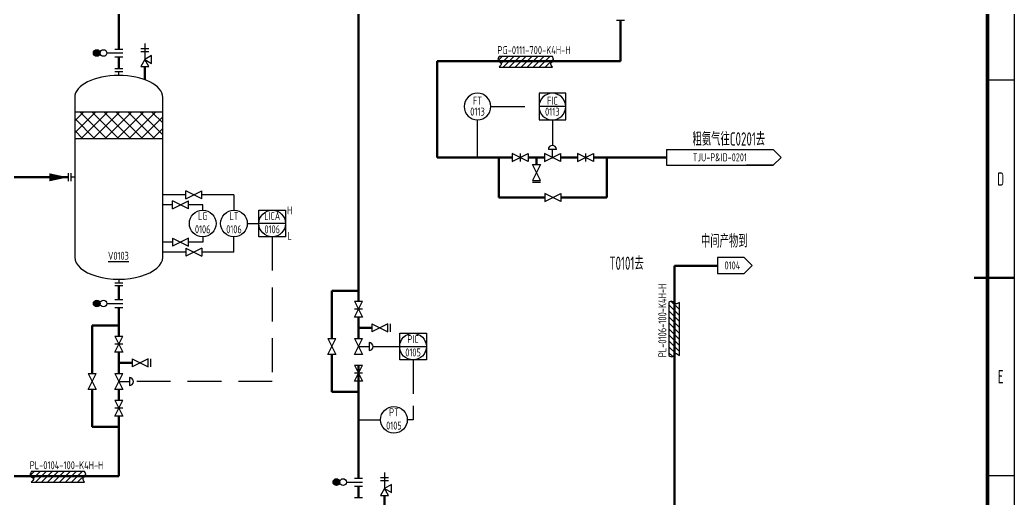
# Model space of a CAD drawing. Header units: millimetres. Extents: x 453 to 7190, y 523 to 4294.
# Drawn here: x 3693.9 to 4067.1, y 3119.1 to 3299 of the extents above; entities that cross this region are included whole.
import ezdxf
from ezdxf.enums import TextEntityAlignment as Align

# ---------------------------------------------------------------- set-up
doc = ezdxf.new("R2010")
doc.units = ezdxf.units.MM
doc.linetypes.add('DASHED', pattern=[19.05, 12.7, -6.35])
for name, color, linetype, lineweight in [('01-主物流线-粗实线', 134, 'Continuous', 80), ('03-设备外轮廓线-细实线', 7, 'Continuous', 25), ('04-设备内部件-细实线', 170, 'Continuous', 25), ('05-图框与标题栏', 7, 'Continuous', 25), ('09-文本', 7, 'Continuous', 25), ('1-主要物流线', 134, 'Continuous', 80), ('10-阀门', 102, 'Continuous', 25), ('11-管道组合号', 50, 'Continuous', 15), ('12-仪表', 190, 'Continuous', 25), ('12-信号线', 226, 'DASHED', 25), ('13-电动气动信号线', 226, 'DASHED', 25), ('14-箭头', 7, 'Continuous', 25), ('15-仪表', 190, 'Continuous', 25), ('15-文本', 7, 'Continuous', 15), ('15-文本 @ 1', 7, 'Continuous', 15), ('16-阀门与管件', 102, 'Continuous', 25), ('A设备轮廓', 7, 'Continuous', 25)]:
    doc.layers.add(name, color=color, linetype=linetype, lineweight=lineweight)
doc.layers.add('TITLE', color=7, linetype='Continuous')
doc.styles.add('3-gbcbig', font='gbenor.shx', dxfattribs={"width": 0.7, "height": 3, "bigfont": 'gbcbig.shx'})
doc.styles.add('5-gbcbig', font='gbenor.shx', dxfattribs={"width": 0.7, "height": 5, "bigfont": 'gbcbig.shx'})
doc.styles.add('头号烷家', font='gbenor.shx', dxfattribs={"width": 0.75, "height": 3, "bigfont": 'gbcbig.shx'})
doc.styles.add('工程字', font='gbenor.shx', dxfattribs={"bigfont": 'gbcbig.shx'})
pattern_1 = [(45, (3057.0755, 726.8502), (-2.245064, 2.245064), []), (135, (3057.0755, 726.8502), (-2.245064, -2.245064), [])]

# ---------------------------------------------------------------- blocks, each defined once
blk = doc.blocks.new('DCS系统仪表')
at = {"layer": '12-仪表'}
for p, q in [((-5, 10), (5, 10)), ((-5, 0), (-5, 10)), ((5, 10), (5, 0)), ((-5, 5), (5, 5)), ((5, 0), (-5, 0))]:
    blk.add_line(p, q, dxfattribs=at)
at = {"layer": '12-仪表', "ltscale": 0.25}
blk.add_circle((0, 5), 5, dxfattribs=at)
at = {"layer": '15-文本', "style": '工程字', "width": 0.75}
blk.add_attdef('仪表名称', text='', height=3, dxfattribs=at).set_placement((0, 5.71), align=Align.CENTER)
blk.add_attdef('仪表编号', text='', height=3, dxfattribs=at).set_placement((0, 4.61), align=Align.TOP_CENTER)
blk = doc.blocks.new('*U189')
at = {"layer": '13-电动气动信号线'}
ref = blk.add_blockref('DCS系统仪表', (3893.55, 3261.45), dxfattribs=dict(at, xscale=-1))
ref.add_attrib('仪表名称', 'FIC', dxfattribs={"layer": '15-文本 @ 1', "height": 3, "style": '工程字', "width": 0.75}).set_placement((3893.55, 3267.16), align=Align.CENTER)
ref.add_attrib('仪表编号', '0113', dxfattribs={"layer": '15-文本 @ 1', "height": 3, "style": '工程字', "width": 0.75}).set_placement((3893.55, 3266.05), align=Align.TOP_CENTER)
blk = doc.blocks.new('就地安装仪表')
at = {"layer": '12-仪表', "ltscale": 0.25}
blk.add_circle((0, -5), 5, dxfattribs=at)
at = {"layer": '15-文本', "style": '工程字', "width": 0.75}
blk.add_attdef('仪表名称', text='', height=3, dxfattribs=at).set_placement((0, -4.29), align=Align.CENTER)
blk.add_attdef('仪表编号', text='', height=3, dxfattribs=at).set_placement((0, -5.39), align=Align.TOP_CENTER)
blk = doc.blocks.new('*U190')
at = {"layer": '10-阀门'}
ref = blk.add_blockref('就地安装仪表', (3865.49, 3271.46), dxfattribs=dict(at, xscale=-1))
ref.add_attrib('仪表名称', 'FT', dxfattribs={"layer": '15-文本 @ 1', "height": 3, "style": '工程字', "width": 0.75}).set_placement((3865.49, 3267.18), align=Align.CENTER)
ref.add_attrib('仪表编号', '0113', dxfattribs={"layer": '15-文本 @ 1', "height": 3, "style": '工程字', "width": 0.75}).set_placement((3865.49, 3266.07), align=Align.TOP_CENTER)
blk = doc.blocks.new('管道组合号')
at = {"layer": '11-管道组合号', "style": '头号烷家', "width": 0.75}
blk.add_attdef('管道组合号', (-4.3, 3.13), '', height=3, dxfattribs=at)

msp = doc.modelspace()

# ---------------------------------------------------------------- hatches: boundary and pattern name
at = {"layer": '04-设备内部件-细实线'}
h = msp.add_hatch(dxfattribs=at)
h.set_pattern_fill('ANSI37', color=256)
h.set_pattern_definition(pattern_1)
h.paths.add_polyline_path([(3747.46, 3264.41), (3714.46, 3264.41), (3714.46, 3254.41), (3747.46, 3254.41)])
h = msp.add_hatch(dxfattribs=at)
h.set_pattern_fill('ANSI37', color=256)
h.set_pattern_definition(pattern_1)
h.paths.add_polyline_path([(3747.46, 3264.41), (3714.46, 3264.41), (3714.46, 3254.41), (3747.46, 3254.41)])
at = {"layer": '16-阀门与管件'}
for points in [[(3723.96, 3286.58, 1), (3721.46, 3286.58, 1)], [(3723.96, 3286.58, 1), (3721.46, 3286.58, 1)], [(3723.96, 3192.56, 1), (3721.46, 3192.56, 1)], [(3723.96, 3192.56, 1), (3721.46, 3192.56, 1)], [(3813.82, 3125.51, 1), (3811.32, 3125.51, 1)], [(3813.82, 3125.51, 1), (3811.32, 3125.51, 1)]]:
    msp.add_hatch(color=256, dxfattribs=at).paths.add_polyline_path(points)
at = {"layer": 'A设备轮廓', "ltscale": 0.25}
h = msp.add_hatch(dxfattribs=at)
h.set_pattern_fill('ANSI31', color=256, scale=0.5, angle=180, style=0)
h.set_pattern_definition([(225, (5713.4912, 5943.5064), (1.122532, -1.122532), [])])
edge = h.paths.add_edge_path()
edge.add_spline(control_points=[(3873.58, 3285.25), (3873.29, 3284.72), (3872.69, 3283.62), (3874.96, 3282.74), (3874.03, 3281.75), (3873.58, 3281.25)], knot_values=[0, 0, 0, 0, 1.52304, 3.144702, 4.721047, 4.721047, 4.721047, 4.721047], degree=3, periodic=0)
edge.add_line((3873.58, 3281.25), (3893.58, 3281.25))
edge.add_spline(control_points=[(3893.58, 3281.25), (3893.22, 3281.74), (3892.48, 3282.75), (3894.36, 3283.81), (3893.82, 3284.8), (3893.58, 3285.25)], knot_values=[0, 0, 0, 0, 1.52304, 3.144702, 4.487312, 4.487312, 4.487312, 4.487312], degree=3, periodic=0)
edge.add_line((3893.58, 3285.25), (3873.58, 3285.25))
h = msp.add_hatch(dxfattribs=at)
h.set_pattern_fill('ANSI31', color=256, scale=0.5, angle=270, style=0)
h.set_pattern_definition([(315, (1278.9591, 5012.8805), (1.122532, 1.122532), [])])
edge = h.paths.add_edge_path()
edge.add_spline(control_points=[(3937.21, 3172.97), (3937.74, 3172.68), (3938.84, 3172.08), (3939.72, 3174.35), (3940.72, 3173.42), (3941.21, 3172.97)], knot_values=[0, 0, 0, 0, 1.52304, 3.144702, 4.721047, 4.721047, 4.721047, 4.721047], degree=3, periodic=0)
edge.add_line((3941.21, 3172.97), (3941.21, 3192.97))
edge.add_spline(control_points=[(3941.21, 3192.97), (3940.72, 3192.61), (3939.71, 3191.87), (3938.66, 3193.75), (3937.66, 3193.21), (3937.21, 3192.97)], knot_values=[0, 0, 0, 0, 1.52304, 3.144702, 4.487312, 4.487312, 4.487312, 4.487312], degree=3, periodic=0)
edge.add_line((3937.21, 3192.97), (3937.21, 3172.97))
h = msp.add_hatch(dxfattribs=at)
h.set_pattern_fill('ANSI31', color=256, scale=0.5, angle=180, style=0)
h.set_pattern_definition([(225, (5538.0961, 5787.6755), (1.122532, -1.122532), [])])
edge = h.paths.add_edge_path()
edge.add_spline(control_points=[(3698.18, 3129.42), (3697.89, 3128.89), (3697.29, 3127.79), (3699.56, 3126.91), (3698.64, 3125.91), (3698.18, 3125.42)], knot_values=[0, 0, 0, 0, 1.52304, 3.144702, 4.721047, 4.721047, 4.721047, 4.721047], degree=3, periodic=0)
edge.add_line((3698.18, 3125.42), (3718.18, 3125.42))
edge.add_spline(control_points=[(3718.18, 3125.42), (3717.82, 3125.91), (3717.08, 3126.92), (3718.97, 3127.98), (3718.43, 3128.97), (3718.18, 3129.42)], knot_values=[0, 0, 0, 0, 1.52304, 3.144702, 4.487312, 4.487312, 4.487312, 4.487312], degree=3, periodic=0)
edge.add_line((3718.18, 3129.42), (3698.18, 3129.42))

# ---------------------------------------------------------------- linework, layer by layer
for p, q in [((3732.46, 3280.67), (3729.46, 3280.67)), ((3732.46, 3280.67), (3729.46, 3280.67)), ((3729.46, 3279.67), (3732.46, 3279.67)), ((3729.46, 3279.67), (3732.46, 3279.67)), ((3730.96, 3278.17), (3730.96, 3279.67)), ((3730.96, 3278.17), (3730.96, 3279.67)), ((3966.36, 3250.41), (3976.36, 3250.41)), ((3966.36, 3250.41), (3976.36, 3250.41)), ((3976.36, 3250.41), (3979.36, 3247.41)), ((3976.36, 3250.41), (3979.36, 3247.41)), ((3979.36, 3247.41), (3976.36, 3244.41)), ((3979.36, 3247.41), (3976.36, 3244.41)), ((3976.36, 3244.41), (3966.36, 3244.41)), ((3976.36, 3244.41), (3966.36, 3244.41)), ((3711.96, 3241.42), (3711.96, 3238.42)), ((3711.96, 3241.42), (3711.96, 3238.42)), ((3712.96, 3241.42), (3712.96, 3238.42)), ((3712.96, 3241.42), (3712.96, 3238.42)), ((3714.46, 3239.92), (3712.96, 3239.92)), ((3714.46, 3239.92), (3712.96, 3239.92)), ((3965.53, 3209.8), (3955.53, 3209.8)), ((3955.53, 3209.8), (3955.53, 3203.8)), ((3965.53, 3209.8), (3955.53, 3209.8)), ((3955.53, 3209.8), (3955.53, 3203.8)), ((3968.53, 3206.8), (3965.53, 3209.8)), ((3968.53, 3206.8), (3965.53, 3209.8)), ((3965.53, 3203.8), (3968.53, 3206.8)), ((3965.53, 3203.8), (3968.53, 3206.8)), ((3955.53, 3203.8), (3965.53, 3203.8)), ((3955.53, 3203.8), (3965.53, 3203.8)), ((3732.46, 3200.17), (3729.46, 3200.17)), ((3732.46, 3200.17), (3729.46, 3200.17)), ((3732.46, 3199.17), (3729.46, 3199.17)), ((3732.46, 3199.17), (3729.46, 3199.17)), ((3730.96, 3201.67), (3730.96, 3200.17)), ((3730.96, 3201.67), (3730.96, 3200.17)), ((3822.32, 3119.61), (3819.32, 3119.61)), ((3822.32, 3119.61), (3819.32, 3119.61))]:
    msp.add_line(p, q)
at = {"layer": '01-主物流线-粗实线'}
for p, q in [((3820.82, 3193.36), (3820.82, 3366.46)), ((3820.82, 3193.36), (3820.82, 3366.46)), ((3730.96, 3288.08), (3730.96, 3320.42)), ((3730.96, 3288.08), (3730.96, 3320.42)), ((3919.07, 3298.89), (3919.07, 3283.54)), ((3730.96, 3280.67), (3730.96, 3285.08)), ((3730.96, 3280.67), (3730.96, 3285.08)), ((3740.72, 3281.57), (3740.72, 3276.57)), ((3740.72, 3281.57), (3740.72, 3276.57)), ((3919.07, 3283.54), (3850.38, 3283.54)), ((3850.38, 3283.54), (3850.38, 3247.34)), ((3850.38, 3247.34), (3863.87, 3247.34)), ((3863.87, 3247.34), (3878.43, 3247.34)), ((3863.87, 3247.34), (3878.43, 3247.34)), ((3881.39, 3247.35), (3881.46, 3247.35)), ((3881.39, 3247.35), (3881.46, 3247.35)), ((3884.43, 3247.35), (3890.55, 3247.35)), ((3884.43, 3247.35), (3890.55, 3247.35)), ((3893.45, 3247.35), (3893.66, 3247.35)), ((3893.45, 3247.35), (3893.66, 3247.35)), ((3896.55, 3247.35), (3902.95, 3247.35)), ((3896.55, 3247.35), (3902.95, 3247.35)), ((3905.92, 3247.35), (3905.99, 3247.35)), ((3905.92, 3247.35), (3905.99, 3247.35)), ((3908.95, 3247.34), (3936.25, 3247.34)), ((3908.95, 3247.34), (3936.25, 3247.34)), ((3679.45, 3239.92), (3711.96, 3239.92)), ((3679.45, 3239.92), (3711.96, 3239.92)), ((3939.31, 3206.67), (3955.53, 3206.67)), ((3939.31, 3149.99), (3939.31, 3206.67)), ((3939.31, 3206.67), (3955.53, 3206.67)), ((3939.31, 3087.08), (3939.31, 3206.67)), ((3730.96, 3199.17), (3730.96, 3194.06)), ((3730.96, 3199.17), (3730.96, 3194.06)), ((3820.82, 3197.36), (3810.82, 3197.36)), ((3810.82, 3197.36), (3810.82, 3179.36)), ((3820.82, 3197.36), (3810.82, 3197.36)), ((3810.82, 3197.36), (3810.82, 3179.36)), ((3730.96, 3184.23), (3730.96, 3191.06)), ((3730.96, 3184.23), (3730.96, 3191.06)), ((3820.82, 3187.36), (3820.82, 3179.36)), ((3820.82, 3187.36), (3820.82, 3179.36)), ((3730.96, 3184.23), (3720.96, 3184.23)), ((3720.96, 3184.23), (3720.96, 3166.23)), ((3730.96, 3184.23), (3720.96, 3184.23)), ((3720.96, 3184.23), (3720.96, 3166.23)), ((3730.96, 3180.23), (3730.96, 3184.23)), ((3730.96, 3180.23), (3730.96, 3184.23)), ((3820.82, 3183.36), (3825.82, 3183.36)), ((3820.82, 3183.36), (3825.82, 3183.36)), ((3730.96, 3174.23), (3730.96, 3166.23)), ((3730.96, 3174.23), (3730.96, 3166.23)), ((3810.82, 3159.36), (3810.82, 3173.36)), ((3730.96, 3170.23), (3735.96, 3170.23)), ((3730.96, 3170.23), (3735.96, 3170.23)), ((3820.82, 3156.16), (3820.82, 3169.36)), ((3820.82, 3156.16), (3820.82, 3169.36)), ((3820.82, 3163.36), (3820.82, 3159.36)), ((3820.82, 3163.36), (3820.82, 3159.36)), ((3720.96, 3146.23), (3720.96, 3160.23)), ((3720.96, 3146.23), (3720.96, 3160.23)), ((3730.96, 3160.23), (3730.96, 3156.23)), ((3730.96, 3160.23), (3730.96, 3156.23)), ((3820.82, 3159.36), (3810.82, 3159.36)), ((3820.82, 3159.36), (3810.82, 3159.36)), ((3820.82, 3127.01), (3820.82, 3159.36)), ((3820.82, 3127.01), (3820.82, 3159.36)), ((3730.96, 3150.23), (3730.96, 3146.23)), ((3730.96, 3150.23), (3730.96, 3146.23)), ((3730.96, 3146.23), (3720.96, 3146.23)), ((3730.96, 3146.23), (3720.96, 3146.23)), ((3730.96, 3146.23), (3730.96, 3127.71)), ((3730.96, 3146.23), (3730.96, 3127.71)), ((3730.96, 3127.71), (3659.89, 3127.71)), ((3820.82, 3119.61), (3820.82, 3124.01)), ((3820.82, 3119.61), (3820.82, 3124.01)), ((3830.58, 3120.51), (3830.58, 3115.51)), ((3830.58, 3120.51), (3830.58, 3115.51))]:
    msp.add_line(p, q, dxfattribs=at)
at = {"layer": '03-设备外轮廓线-细实线'}
for p, q in [((3714.46, 3269.92), (3714.46, 3209.92)), ((3714.46, 3269.92), (3714.46, 3209.92)), ((3747.46, 3209.92), (3747.46, 3269.92)), ((3747.46, 3209.92), (3747.46, 3269.92))]:
    msp.add_line(p, q, dxfattribs=at)
for centre, start_param, end_param in [((3730.96, 3269.92), 3.141593, 6.283185), ((3730.96, 3269.92), 3.141593, 6.283185), ((3730.96, 3209.92), 0, 3.141593), ((3730.96, 3209.92), 0, 3.141593)]:
    msp.add_ellipse(centre, major_axis=(-16.5, 0), ratio=0.5, start_param=start_param, end_param=end_param, dxfattribs=at)
at = {"layer": '04-设备内部件-细实线'}
for p, q in [((3747.46, 3264.41), (3714.46, 3264.41)), ((3747.46, 3264.41), (3714.46, 3264.41)), ((3747.46, 3254.41), (3714.46, 3254.41)), ((3747.46, 3254.41), (3714.46, 3254.41))]:
    msp.add_line(p, q, dxfattribs=at)
at = {"layer": '05-图框与标题栏'}
for p, q in [((4066.67, 3276.41), (4056.67, 3276.41)), ((4066.67, 3276.41), (4056.67, 3276.41)), ((4066.67, 3127.91), (4056.67, 3127.91)), ((4066.67, 3127.91), (4056.67, 3127.91))]:
    msp.add_line(p, q, dxfattribs=at)
at = {"layer": '05-图框与标题栏', "const_width": 1.4}
msp.add_lwpolyline([(3250.67, 3489.16), (3250.67, 2915.16), (4056.67, 2915.16), (4056.67, 3489.16)], close=True, dxfattribs=at)
msp.add_lwpolyline([(3250.67, 3489.16), (3250.67, 2915.16), (4056.67, 2915.16), (4056.67, 3489.16)], close=True, dxfattribs=at)
at = {"layer": '05-图框与标题栏', "const_width": 0.8}
msp.add_lwpolyline([(4066.67, 3202.16), (4051.67, 3202.16)], dxfattribs=at)
msp.add_lwpolyline([(4066.67, 3202.16), (4051.67, 3202.16)], dxfattribs=at)
at = {"layer": '05-图框与标题栏'}
for p in [(4066.67, 3276.41), (4066.67, 3276.41), (4066.67, 3202.16), (4066.67, 3202.16), (4066.67, 3127.91), (4066.67, 3127.91)]:
    msp.add_point(p, dxfattribs=at)
at = {"layer": '09-文本'}
for p, q in [((3936.36, 3250.41), (3976.36, 3250.41)), ((3936.36, 3250.41), (3936.36, 3244.41)), ((3936.36, 3250.41), (3976.36, 3250.41)), ((3936.36, 3250.41), (3936.36, 3244.41)), ((3979.36, 3247.41), (3976.36, 3250.41)), ((3979.36, 3247.41), (3976.36, 3250.41)), ((3979.36, 3247.41), (3976.36, 3244.41)), ((3979.36, 3247.41), (3976.36, 3244.41)), ((3936.36, 3244.41), (3976.36, 3244.41)), ((3936.36, 3244.41), (3976.36, 3244.41))]:
    msp.add_line(p, q, dxfattribs=at)
at = {"layer": '1-主要物流线'}
for p, q in [((3873.43, 3247.34), (3873.43, 3232.34)), ((3873.43, 3247.34), (3873.43, 3232.34)), ((3887.57, 3244.71), (3887.57, 3247.34)), ((3887.57, 3244.71), (3887.57, 3247.34)), ((3913.95, 3247.34), (3913.95, 3232.34)), ((3913.95, 3247.34), (3913.95, 3232.34)), ((3873.43, 3232.34), (3890.69, 3232.34)), ((3873.43, 3232.34), (3890.69, 3232.34)), ((3896.69, 3232.34), (3913.95, 3232.34)), ((3896.69, 3232.34), (3913.95, 3232.34))]:
    msp.add_line(p, q, dxfattribs=at)
at = {"layer": '10-阀门'}
for p, q in [((3895.05, 3250.4), (3892.05, 3250.4)), ((3895.05, 3250.4), (3892.05, 3250.4)), ((3893.55, 3247.4), (3893.55, 3250.4)), ((3893.55, 3247.4), (3893.55, 3250.4)), ((3884.43, 3245.84), (3878.43, 3248.84)), ((3878.43, 3248.84), (3878.43, 3245.84)), ((3878.43, 3245.84), (3884.43, 3248.84)), ((3884.43, 3245.84), (3878.43, 3248.84)), ((3878.43, 3248.84), (3878.43, 3245.84)), ((3878.43, 3245.84), (3884.43, 3248.84)), ((3881.43, 3248.84), (3881.43, 3245.84)), ((3881.43, 3248.84), (3881.43, 3245.84)), ((3884.43, 3248.84), (3884.43, 3245.84)), ((3884.43, 3248.84), (3884.43, 3245.84)), ((3896.55, 3245.9), (3890.55, 3248.9)), ((3890.55, 3248.9), (3890.55, 3245.9)), ((3890.55, 3245.9), (3896.55, 3248.9)), ((3896.55, 3245.9), (3890.55, 3248.9)), ((3890.55, 3248.9), (3890.55, 3245.9)), ((3890.55, 3245.9), (3896.55, 3248.9)), ((3896.55, 3248.9), (3896.55, 3245.9)), ((3896.55, 3248.9), (3896.55, 3245.9)), ((3902.95, 3245.84), (3908.95, 3248.84)), ((3908.95, 3245.84), (3902.95, 3248.84)), ((3902.95, 3248.84), (3902.95, 3245.84)), ((3902.95, 3245.84), (3908.95, 3248.84)), ((3908.95, 3245.84), (3902.95, 3248.84)), ((3902.95, 3248.84), (3902.95, 3245.84)), ((3905.95, 3248.84), (3905.95, 3245.84)), ((3905.95, 3248.84), (3905.95, 3245.84)), ((3908.95, 3248.84), (3908.95, 3245.84)), ((3908.95, 3248.84), (3908.95, 3245.84)), ((3889.07, 3244.71), (3886.07, 3238.71)), ((3889.07, 3238.71), (3886.07, 3244.71)), ((3886.07, 3244.71), (3889.07, 3244.71)), ((3889.07, 3244.71), (3886.07, 3238.71)), ((3889.07, 3238.71), (3886.07, 3244.71)), ((3886.07, 3244.71), (3889.07, 3244.71)), ((3886.07, 3238.71), (3889.07, 3238.71)), ((3886.07, 3238.71), (3889.07, 3238.71)), ((3890.69, 3230.84), (3896.69, 3233.84)), ((3896.69, 3230.84), (3890.69, 3233.84)), ((3890.69, 3233.84), (3890.69, 3230.84)), ((3890.69, 3230.84), (3896.69, 3233.84)), ((3896.69, 3230.84), (3890.69, 3233.84)), ((3890.69, 3233.84), (3890.69, 3230.84)), ((3896.69, 3233.84), (3896.69, 3230.84)), ((3896.69, 3233.84), (3896.69, 3230.84))]:
    msp.add_line(p, q, dxfattribs=at)
msp.add_arc((3893.55, 3250.4), 1.5, 0, 180, dxfattribs=at)
msp.add_arc((3893.55, 3250.4), 1.5, 0, 180, dxfattribs=at)
at = {"layer": '12-仪表'}
for p, q in [((3865.49, 3247.34), (3865.49, 3261.46)), ((3865.49, 3247.34), (3865.49, 3261.46)), ((3893.55, 3261.45), (3893.55, 3251.9)), ((3893.55, 3261.45), (3893.55, 3251.9))]:
    msp.add_line(p, q, dxfattribs=at)
at = {"layer": '12-信号线'}
for p, q in [((3826.32, 3176.36), (3836.32, 3176.36)), ((3826.32, 3176.36), (3836.32, 3176.36)), ((3841.32, 3171.36), (3841.32, 3148.89)), ((3841.32, 3154.16), (3841.32, 3148.89)), ((3841.32, 3148.89), (3839.16, 3148.89)), ((3841.32, 3148.89), (3839.16, 3148.89))]:
    msp.add_line(p, q, dxfattribs=at)
at = {"layer": '13-电动气动信号线'}
for p, q in [((3870.49, 3266.46), (3888.55, 3266.45)), ((3870.49, 3266.46), (3888.55, 3266.45)), ((3788.52, 3217.57), (3788.52, 3163.23)), ((3788.52, 3217.57), (3788.52, 3163.23)), ((3788.52, 3163.23), (3736.46, 3163.23)), ((3788.52, 3163.23), (3736.46, 3163.23))]:
    msp.add_line(p, q, dxfattribs=at)
at = {"layer": '14-箭头'}
msp.add_lwpolyline([(3711.96, 3239.92, 0, 3, 0), (3704.96, 3239.92, 3, 3, 0)], format="xyseb", dxfattribs=at)
msp.add_lwpolyline([(3711.96, 3239.92, 0, 3, 0), (3704.96, 3239.92, 3, 3, 0)], format="xyseb", dxfattribs=at)
at = {"layer": '15-仪表'}
for p, q in [((3756.15, 3233.3), (3747.46, 3233.3)), ((3756.15, 3233.3), (3747.46, 3233.3)), ((3774.18, 3233.3), (3762.15, 3233.3)), ((3774.18, 3233.3), (3762.15, 3233.3)), ((3774.18, 3233.3), (3774.18, 3227.57)), ((3774.18, 3233.3), (3774.18, 3227.57)), ((3751.14, 3229.57), (3747.46, 3229.57)), ((3751.14, 3229.57), (3747.46, 3229.57)), ((3762.44, 3229.57), (3757.14, 3229.57)), ((3762.44, 3229.57), (3757.14, 3229.57)), ((3762.44, 3227.57), (3762.44, 3229.57)), ((3762.44, 3227.57), (3762.44, 3229.57)), ((3783.52, 3217.57), (3783.52, 3227.57)), ((3783.52, 3227.57), (3793.52, 3227.57)), ((3783.52, 3217.57), (3783.52, 3227.57)), ((3783.52, 3227.57), (3793.52, 3227.57)), ((3793.52, 3227.57), (3793.52, 3217.57)), ((3793.52, 3227.57), (3793.52, 3217.57)), ((3779.18, 3222.57), (3783.52, 3222.57)), ((3779.18, 3222.57), (3783.52, 3222.57)), ((3793.52, 3222.57), (3783.52, 3222.57)), ((3793.52, 3222.57), (3783.52, 3222.57)), ((3762.44, 3217.57), (3762.44, 3215.57)), ((3762.44, 3217.57), (3762.44, 3215.57)), ((3774.18, 3211.84), (3774.18, 3217.57)), ((3774.18, 3211.84), (3774.18, 3217.57)), ((3793.52, 3217.57), (3783.52, 3217.57)), ((3793.52, 3217.57), (3783.52, 3217.57)), ((3751.14, 3215.57), (3747.46, 3215.57)), ((3751.14, 3215.57), (3747.46, 3215.57)), ((3762.44, 3215.57), (3757.14, 3215.57)), ((3762.44, 3215.57), (3757.14, 3215.57)), ((3756.15, 3211.84), (3747.46, 3211.84)), ((3756.15, 3211.84), (3747.46, 3211.84)), ((3774.18, 3211.84), (3762.15, 3211.84)), ((3774.18, 3211.84), (3762.15, 3211.84)), ((3836.32, 3171.36), (3836.32, 3181.36)), ((3836.32, 3181.36), (3841.32, 3181.36)), ((3836.32, 3171.36), (3836.32, 3181.36)), ((3836.32, 3181.36), (3841.32, 3181.36)), ((3841.32, 3181.36), (3846.32, 3181.36)), ((3841.32, 3181.36), (3846.32, 3181.36)), ((3846.32, 3181.36), (3846.32, 3171.36)), ((3846.32, 3181.36), (3846.32, 3171.36)), ((3836.32, 3176.36), (3846.32, 3176.36)), ((3836.32, 3176.36), (3846.32, 3176.36)), ((3846.32, 3171.36), (3836.32, 3171.36)), ((3846.32, 3171.36), (3836.32, 3171.36)), ((3820.82, 3148.89), (3829.16, 3148.89)), ((3820.82, 3148.89), (3829.16, 3148.89))]:
    msp.add_line(p, q, dxfattribs=at)
for centre in [(3762.44, 3222.57), (3762.44, 3222.57), (3774.18, 3222.57), (3774.18, 3222.57), (3788.52, 3222.57), (3788.52, 3222.57), (3841.32, 3176.36), (3841.32, 3176.36), (3834.16, 3148.89), (3834.16, 3148.89)]:
    msp.add_circle(centre, 5, dxfattribs=at)
at = {"layer": '16-阀门与管件'}
for p, q in [((3917.57, 3298.89), (3920.57, 3298.89)), ((3917.57, 3298.89), (3920.57, 3298.89)), ((3729.46, 3288.08), (3732.46, 3288.08)), ((3729.46, 3288.08), (3732.46, 3288.08)), ((3742.22, 3288.17), (3739.22, 3288.17)), ((3742.22, 3288.17), (3739.22, 3288.17)), ((3740.72, 3290.17), (3740.72, 3284.17)), ((3740.72, 3290.17), (3740.72, 3284.17)), ((3726.46, 3286.58), (3732.46, 3286.58)), ((3726.46, 3286.58), (3732.46, 3286.58)), ((3729.46, 3285.08), (3732.46, 3285.08)), ((3729.46, 3285.08), (3732.46, 3285.08)), ((3739.22, 3287.17), (3742.22, 3287.17)), ((3739.22, 3287.17), (3742.22, 3287.17)), ((3740.72, 3284.17), (3739.22, 3281.57)), ((3740.72, 3284.17), (3739.22, 3281.57)), ((3743.31, 3285.67), (3740.72, 3284.17)), ((3743.31, 3285.67), (3740.72, 3284.17)), ((3742.22, 3281.57), (3740.72, 3284.17)), ((3740.72, 3284.17), (3743.31, 3282.67)), ((3742.22, 3281.57), (3740.72, 3284.17)), ((3740.72, 3284.17), (3743.31, 3282.67)), ((3743.31, 3282.67), (3743.31, 3285.67)), ((3743.31, 3282.67), (3743.31, 3285.67)), ((3743.31, 3282.67), (3743.31, 3285.67)), ((3743.31, 3282.67), (3743.31, 3285.67)), ((3739.22, 3281.57), (3742.22, 3281.57)), ((3739.22, 3281.57), (3742.22, 3281.57)), ((3889.07, 3238.01), (3886.13, 3238.01)), ((3889.07, 3238.01), (3886.13, 3238.01)), ((3756.15, 3231.8), (3756.15, 3234.8)), ((3756.15, 3231.8), (3762.15, 3234.8)), ((3762.15, 3231.8), (3756.15, 3234.8)), ((3756.15, 3231.8), (3756.15, 3234.8)), ((3756.15, 3231.8), (3762.15, 3234.8)), ((3762.15, 3231.8), (3756.15, 3234.8)), ((3762.15, 3231.8), (3762.15, 3234.8)), ((3762.15, 3231.8), (3762.15, 3234.8)), ((3751.14, 3228.07), (3751.14, 3231.07)), ((3751.14, 3228.07), (3757.14, 3231.07)), ((3757.14, 3228.07), (3751.14, 3231.07)), ((3751.14, 3228.07), (3751.14, 3231.07)), ((3751.14, 3228.07), (3757.14, 3231.07)), ((3757.14, 3228.07), (3751.14, 3231.07)), ((3757.14, 3228.07), (3757.14, 3231.07)), ((3757.14, 3228.07), (3757.14, 3231.07)), ((3751.14, 3217.07), (3751.14, 3214.07)), ((3751.14, 3217.07), (3757.14, 3214.07)), ((3757.14, 3217.07), (3751.14, 3214.07)), ((3751.14, 3217.07), (3751.14, 3214.07)), ((3751.14, 3217.07), (3757.14, 3214.07)), ((3757.14, 3217.07), (3751.14, 3214.07)), ((3757.14, 3214.07), (3757.14, 3217.07)), ((3757.14, 3214.07), (3757.14, 3217.07)), ((3756.15, 3213.34), (3756.15, 3210.34)), ((3756.15, 3213.34), (3762.15, 3210.34)), ((3762.15, 3213.34), (3756.15, 3210.34)), ((3756.15, 3213.34), (3756.15, 3210.34)), ((3756.15, 3213.34), (3762.15, 3210.34)), ((3762.15, 3213.34), (3756.15, 3210.34)), ((3762.15, 3213.34), (3762.15, 3210.34)), ((3762.15, 3213.34), (3762.15, 3210.34)), ((3726.46, 3192.56), (3732.46, 3192.56)), ((3726.46, 3192.56), (3732.46, 3192.56)), ((3729.46, 3194.06), (3732.46, 3194.06)), ((3729.46, 3194.06), (3732.46, 3194.06)), ((3729.46, 3191.06), (3732.46, 3191.06)), ((3729.46, 3191.06), (3732.46, 3191.06)), ((3819.32, 3193.36), (3822.32, 3193.36)), ((3819.32, 3193.36), (3822.32, 3187.36)), ((3819.32, 3187.36), (3822.32, 3193.36)), ((3819.32, 3193.36), (3822.32, 3193.36)), ((3819.32, 3193.36), (3822.32, 3187.36)), ((3819.32, 3187.36), (3822.32, 3193.36)), ((3822.32, 3190.36), (3819.32, 3190.36)), ((3822.32, 3190.36), (3819.32, 3190.36)), ((3822.32, 3187.36), (3819.32, 3187.36)), ((3822.32, 3187.36), (3819.32, 3187.36)), ((3825.82, 3184.86), (3825.82, 3181.86)), ((3831.82, 3184.86), (3825.82, 3181.86)), ((3825.82, 3184.86), (3831.82, 3181.86)), ((3825.82, 3184.86), (3825.82, 3181.86)), ((3831.82, 3184.86), (3825.82, 3181.86)), ((3825.82, 3184.86), (3831.82, 3181.86)), ((3831.82, 3181.86), (3831.82, 3184.86)), ((3831.82, 3181.86), (3831.82, 3184.86)), ((3832.82, 3181.86), (3832.82, 3184.86)), ((3832.82, 3181.86), (3832.82, 3184.86)), ((3729.46, 3180.23), (3732.46, 3180.23)), ((3729.46, 3180.23), (3732.46, 3174.23)), ((3729.46, 3174.23), (3732.46, 3180.23)), ((3729.46, 3180.23), (3732.46, 3180.23)), ((3729.46, 3180.23), (3732.46, 3174.23)), ((3729.46, 3174.23), (3732.46, 3180.23)), ((3809.32, 3179.36), (3812.32, 3179.36)), ((3809.32, 3179.36), (3812.32, 3173.36)), ((3809.32, 3173.36), (3812.32, 3179.36)), ((3809.32, 3179.36), (3812.32, 3179.36)), ((3809.32, 3179.36), (3812.32, 3173.36)), ((3809.32, 3173.36), (3812.32, 3179.36)), ((3819.32, 3179.36), (3822.32, 3179.36)), ((3819.32, 3179.36), (3822.32, 3173.36)), ((3819.32, 3173.36), (3822.32, 3179.36)), ((3819.32, 3179.36), (3822.32, 3179.36)), ((3819.32, 3179.36), (3822.32, 3173.36)), ((3819.32, 3173.36), (3822.32, 3179.36)), ((3732.46, 3177.23), (3729.46, 3177.23)), ((3732.46, 3177.23), (3729.46, 3177.23)), ((3820.82, 3176.36), (3824.82, 3176.36)), ((3820.82, 3176.36), (3824.82, 3176.36)), ((3824.82, 3177.86), (3824.82, 3174.86)), ((3824.82, 3177.86), (3824.82, 3174.86)), ((3732.46, 3174.23), (3729.46, 3174.23)), ((3732.46, 3174.23), (3729.46, 3174.23)), ((3812.32, 3173.36), (3809.32, 3173.36)), ((3812.32, 3173.36), (3809.32, 3173.36)), ((3822.32, 3173.36), (3819.32, 3173.36)), ((3822.32, 3173.36), (3819.32, 3173.36)), ((3735.96, 3171.73), (3735.96, 3168.73)), ((3741.96, 3171.73), (3735.96, 3168.73)), ((3735.96, 3171.73), (3741.96, 3168.73)), ((3735.96, 3171.73), (3735.96, 3168.73)), ((3741.96, 3171.73), (3735.96, 3168.73)), ((3735.96, 3171.73), (3741.96, 3168.73)), ((3741.96, 3168.73), (3741.96, 3171.73)), ((3741.96, 3168.73), (3741.96, 3171.73)), ((3742.96, 3168.73), (3742.96, 3171.73)), ((3742.96, 3168.73), (3742.96, 3171.73)), ((3819.32, 3169.36), (3822.32, 3169.36)), ((3819.32, 3169.36), (3822.32, 3163.36)), ((3819.32, 3163.36), (3822.32, 3169.36)), ((3819.32, 3169.36), (3822.32, 3169.36)), ((3819.32, 3169.36), (3822.32, 3163.36)), ((3819.32, 3163.36), (3822.32, 3169.36)), ((3719.46, 3166.23), (3722.46, 3166.23)), ((3719.46, 3166.23), (3722.46, 3160.23)), ((3719.46, 3160.23), (3722.46, 3166.23)), ((3719.46, 3166.23), (3722.46, 3166.23)), ((3719.46, 3166.23), (3722.46, 3160.23)), ((3719.46, 3160.23), (3722.46, 3166.23)), ((3729.46, 3166.23), (3732.46, 3166.23)), ((3729.46, 3166.23), (3732.46, 3160.23)), ((3729.46, 3160.23), (3732.46, 3166.23)), ((3729.46, 3166.23), (3732.46, 3166.23)), ((3729.46, 3166.23), (3732.46, 3160.23)), ((3729.46, 3160.23), (3732.46, 3166.23)), ((3734.96, 3164.73), (3734.96, 3161.73)), ((3734.96, 3164.73), (3734.96, 3161.73)), ((3822.32, 3166.36), (3819.32, 3166.36)), ((3822.32, 3166.36), (3819.32, 3166.36)), ((3730.96, 3163.23), (3734.96, 3163.23)), ((3730.96, 3163.23), (3734.96, 3163.23)), ((3822.32, 3163.36), (3819.32, 3163.36)), ((3822.32, 3163.36), (3819.32, 3163.36)), ((3722.46, 3160.23), (3719.46, 3160.23)), ((3722.46, 3160.23), (3719.46, 3160.23)), ((3732.46, 3160.23), (3729.46, 3160.23)), ((3732.46, 3160.23), (3729.46, 3160.23)), ((3729.46, 3156.23), (3732.46, 3156.23)), ((3729.46, 3156.23), (3732.46, 3150.23)), ((3729.46, 3150.23), (3732.46, 3156.23)), ((3729.46, 3156.23), (3732.46, 3156.23)), ((3729.46, 3156.23), (3732.46, 3150.23)), ((3729.46, 3150.23), (3732.46, 3156.23)), ((3732.46, 3153.23), (3729.46, 3153.23)), ((3732.46, 3153.23), (3729.46, 3153.23)), ((3732.46, 3150.23), (3729.46, 3150.23)), ((3732.46, 3150.23), (3729.46, 3150.23)), ((3832.08, 3127.11), (3829.08, 3127.11)), ((3832.08, 3127.11), (3829.08, 3127.11)), ((3830.58, 3129.11), (3830.58, 3123.11)), ((3830.58, 3129.11), (3830.58, 3123.11)), ((3816.32, 3125.51), (3822.32, 3125.51)), ((3816.32, 3125.51), (3822.32, 3125.51)), ((3819.32, 3127.01), (3822.32, 3127.01)), ((3819.32, 3127.01), (3822.32, 3127.01)), ((3819.32, 3124.01), (3822.32, 3124.01)), ((3819.32, 3124.01), (3822.32, 3124.01)), ((3829.08, 3126.11), (3832.08, 3126.11)), ((3829.08, 3126.11), (3832.08, 3126.11)), ((3833.18, 3124.61), (3830.58, 3123.11)), ((3833.18, 3124.61), (3830.58, 3123.11)), ((3833.18, 3121.61), (3833.18, 3124.61)), ((3833.18, 3121.61), (3833.18, 3124.61)), ((3833.18, 3121.61), (3833.18, 3124.61)), ((3833.18, 3121.61), (3833.18, 3124.61)), ((3830.58, 3123.11), (3829.08, 3120.51)), ((3830.58, 3123.11), (3829.08, 3120.51)), ((3829.08, 3120.51), (3832.08, 3120.51)), ((3829.08, 3120.51), (3832.08, 3120.51)), ((3832.08, 3120.51), (3830.58, 3123.11)), ((3830.58, 3123.11), (3833.18, 3121.61)), ((3832.08, 3120.51), (3830.58, 3123.11)), ((3830.58, 3123.11), (3833.18, 3121.61))]:
    msp.add_line(p, q, dxfattribs=at)
for centre in [(3722.71, 3286.58), (3722.71, 3286.58), (3725.21, 3286.58), (3725.21, 3286.58), (3722.71, 3192.56), (3722.71, 3192.56), (3725.21, 3192.56), (3725.21, 3192.56), (3812.57, 3125.51), (3812.57, 3125.51), (3815.07, 3125.51), (3815.07, 3125.51)]:
    msp.add_circle(centre, 1.25, dxfattribs=at)
for centre in [(3824.82, 3176.36), (3824.82, 3176.36), (3734.96, 3163.23), (3734.96, 3163.23)]:
    msp.add_arc(centre, 1.5, 270, 90, dxfattribs=at)
at = {"layer": 'A设备轮廓', "ltscale": 0.25}
for p, q in [((3893.58, 3285.25), (3873.58, 3285.25)), ((3873.58, 3281.25), (3893.58, 3281.25)), ((3937.21, 3192.97), (3937.21, 3172.97)), ((3941.21, 3172.97), (3941.21, 3192.97)), ((3718.18, 3129.42), (3698.18, 3129.42)), ((3698.18, 3125.42), (3718.18, 3125.42))]:
    msp.add_line(p, q, dxfattribs=at)
for points in [[(3873.58, 3285.25), (3873.2, 3283.78), (3874.35, 3282.63), (3873.58, 3281.25)], [(3893.58, 3281.25), (3892.98, 3282.66), (3893.95, 3283.96), (3893.58, 3285.25)], [(3941.21, 3192.97), (3939.81, 3192.37), (3938.5, 3193.34), (3937.21, 3192.97)], [(3937.21, 3172.97), (3938.69, 3172.59), (3939.83, 3173.74), (3941.21, 3172.97)], [(3698.18, 3129.42), (3697.81, 3127.95), (3698.95, 3126.8), (3698.18, 3125.42)], [(3718.18, 3125.42), (3717.59, 3126.83), (3718.55, 3128.13), (3718.18, 3129.42)]]:
    msp.add_spline(points, degree=3, dxfattribs=at)
at = {"layer": 'TITLE'}
msp.add_line((4066.67, 3499.16), (4066.67, 2905.16), dxfattribs=at)
msp.add_line((4066.67, 3499.16), (4066.67, 2905.16), dxfattribs=at)
msp.add_lwpolyline([(3225.67, 3499.16), (4066.67, 3499.16), (4066.67, 2905.16), (3225.67, 2905.16)], close=True, dxfattribs=at)
msp.add_lwpolyline([(3225.67, 3499.16), (4066.67, 3499.16), (4066.67, 2905.16), (3225.67, 2905.16)], close=True, dxfattribs=at)

# ---------------------------------------------------------------- block references
at = {"layer": '01-主物流线-粗实线'}
for name in ['*U190', '*U189']:
    msp.add_blockref(name, (0, 0), dxfattribs=at)
at = {"layer": '11-管道组合号'}
for p, values in [((3877.28, 3283.03), {'管道组合号': 'PG-0111-700-K4H-H'}), ((3701.88, 3127.2), {'管道组合号': 'PL-0104-100-K4H-H'})]:
    msp.add_blockref('管道组合号', p, dxfattribs=at).add_auto_attribs(values)
at = {"layer": '11-管道组合号', "rotation": 90}
msp.add_blockref('管道组合号', (3939.43, 3176.67), dxfattribs=at).add_auto_attribs({'管道组合号': 'PL-0106-100-K4H-H'})

# ---------------------------------------------------------------- texts
at = {"char_height": 3, "width": 6.4536, "attachment_point": 3, "style": '3-gbcbig'}
for s, insert in [('H', (3796.06, 3229)), ('H', (3796.06, 3229)), ('L', (3795.82, 3219.45)), ('L', (3795.82, 3219.45))]:
    msp.add_mtext(s, dxfattribs=dict(at, insert=insert))
at = {"insert": (3730.85, 3210.45), "char_height": 3, "attachment_point": 5, "style": '3-gbcbig'}
msp.add_mtext_dynamic_manual_height_columns('{\\LV0103}', width=12.7249, gutter_width=35, heights=[12.14], dxfattribs=at)
at = {"layer": '05-图框与标题栏', "char_height": 5, "attachment_point": 5, "style": '5-gbcbig'}
for s, insert in [('D', (4061.67, 3239.28)), ('D', (4061.67, 3239.28)), ('E', (4061.67, 3165.03)), ('E', (4061.67, 3165.03))]:
    msp.add_mtext_dynamic_manual_height_columns(s, width=10, gutter_width=25, heights=[0], dxfattribs=dict(at, insert=insert))
at = {"layer": '09-文本'}
for s, width, gutter_width, heights, insert, char_height, attachment_point, style in [('粗氨气往C0201去', 27.3168, 35, [11.23], (3946.1, 3256.81), 5, 1, '5-gbcbig'), ('TJU-P&ID-0201', 40, 12.5, [0], (3956.36, 3247.41), 3, 5, '3-gbcbig'), ('\\pi34.37595;中间产物到T0101去', 60.4658, 35, [11.23], (3914.9, 3218.5), 5, 1, '5-gbcbig'), ('0104', 40, 12.5, [0], (3961.06, 3206.85), 3, 5, '3-gbcbig'), ('0104', 40, 12.5, [0], (3961.06, 3206.85), 3, 5, '3-gbcbig')]:
    msp.add_mtext_dynamic_manual_height_columns(s, width=width, gutter_width=gutter_width, heights=heights, dxfattribs=dict(at, insert=insert, char_height=char_height, attachment_point=attachment_point, style=style))
at = {"layer": '15-仪表', "ltscale": 10, "char_height": 3, "width": 10, "attachment_point": 5, "style": '3-gbcbig'}
for s, insert in [('{\\C0;LG\\P0106}', (3762.45, 3222.9)), ('{\\C0;LT\\P0106}', (3774.18, 3222.9)), ('{\\C0;LICA\\P0106}', (3788.52, 3222.9)), ('{\\C0;PIC\\P0105}', (3841.33, 3176.68)), ('{\\C0;PT\\P0105}', (3834.16, 3149.22))]:
    msp.add_mtext(s, dxfattribs=dict(at, insert=insert))

doc.saveas('drawing.dxf')
